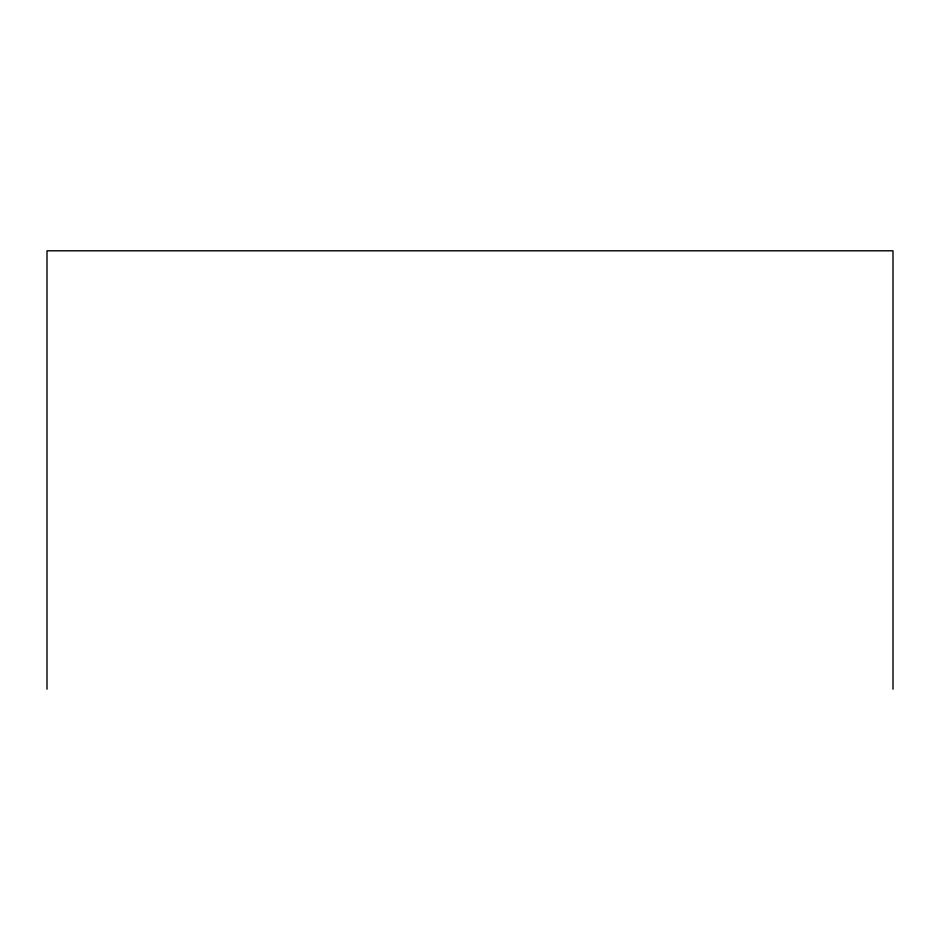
<?xml version="1.0" encoding="UTF-8"?>
<svg xmlns="http://www.w3.org/2000/svg" width="940" height="940" viewBox="0 0 940 940"><rect width="100%" height="100%" fill="white"/><g stroke="black" fill="none" stroke-linecap="round" stroke-linejoin="round"><path stroke-width="1.41" d="M893 689.196L893 250.804L47 250.804L47 689.196"/></g></svg>
